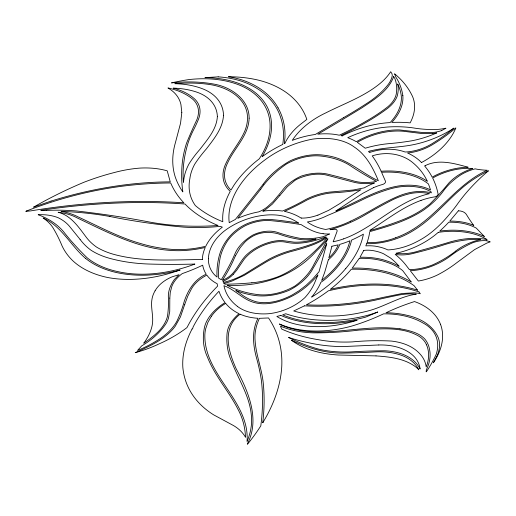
<?xml version="1.0" encoding="UTF-8"?>
<svg xmlns="http://www.w3.org/2000/svg" width="516" height="516" viewBox="0 0 516 516"><rect width="100%" height="100%" fill="white"/><g stroke="black" fill="none" stroke-linecap="round" stroke-linejoin="round"><path stroke-width="0.77" d="M333.22 241.746L337.077 231.329A3.244 2.058 -20.7 0 0 334.058 229.362L329.93 229.704A91.88 58.321 -20.7 0 0 365.973 214.392A392.308 249.009 -20.7 0 1 389.799 201.253A51.413 32.631 -20.7 0 1 411.742 193.274A39.5 25.071 -20.7 0 1 429.499 193.661C397.152 200.898 374.268 227.82 343.585 238.882M211.45 316.14L207.89 322.332L205.723 328.634A64.771 41.112 -20.7 0 0 204.846 334.794C203.975 375.267 249.718 400.448 247.093 441.38A101.523 64.442 -20.7 0 0 251.344 415.303C249.654 395.759 238.186 379.054 231.452 361.084A129.322 82.083 -20.7 0 1 227.059 333.555A37.758 23.968 -20.7 0 1 239.069 313.715A72.846 46.24 -20.7 0 1 225.737 303.453M233.322 274.286L236.876 270.003L243.881 259.645A35.752 22.698 -20.7 0 1 270.913 242.959A25.71 16.319 -20.7 0 1 285.496 242.107A46.466 29.496 -20.7 0 0 298.067 243.281A55.657 35.327 -20.7 0 0 322.268 238.14L326.183 236.979A33.495 21.259 -20.7 0 1 324.3 238.205C314.276 244.307 302.711 247.138 291.546 250.325A67.164 42.634 -20.7 0 0 269.236 259.077A474.346 301.08 -20.7 0 0 247.525 272.345A50.639 32.14 -20.7 0 1 223.325 282.445L223.112 281.117M441.696 130.554L445.959 128.2A45.698 29.006 -20.7 0 1 436.143 129.529A110.269 69.989 -20.7 0 1 413.013 127.865A107.27 68.086 -20.7 0 0 389.509 126.884A76.858 48.788 -20.7 0 0 347.752 137.682A84.36 53.548 -20.7 0 1 356.337 141.719A55.96 35.52 -20.7 0 1 399.184 129.897L422.585 132.522L432.698 132.509A26.832 17.028 -20.7 0 0 441.702 130.58M373.552 187.65L362.542 193.448L335.845 211.012C356.311 202.349 375.771 189.933 397.984 186.044A51.871 32.921 -20.7 0 1 430.576 189.978L428.48 183.999A79.451 50.433 -20.7 0 0 381.576 172.299L385.446 181.168A3.244 2.064 -20.7 0 1 382.53 184.483A40.803 25.897 -20.7 0 0 373.558 187.663M421.024 200.395C402.319 207.142 386.671 219.919 369.953 230.278L369.933 230.504A189.83 120.492 -20.7 0 0 402.274 219.919A68.499 43.479 -20.7 0 0 430.105 203.814A266.508 169.158 -20.7 0 0 448.868 182.98A39.519 25.084 -20.7 0 1 468.193 170.067L472.624 168.506A48.981 31.089 -20.7 0 0 432.666 178.046A154.658 98.169 -20.7 0 1 438.084 194.029A3.206 2.038 -20.7 0 1 435.053 196.815A47.653 30.25 -20.7 0 0 421.03 200.408M317.921 215.159L328.744 210.296L339.799 203.626A350.332 222.364 -20.7 0 1 360.91 189.727A171.744 109.011 -20.7 0 1 332.233 192.855A46.808 29.709 -20.7 0 0 306.62 200.221A180.439 114.533 -20.7 0 1 284.393 211.399L286.193 211.747A72.608 46.085 -20.7 0 1 301.022 218.036L301.679 218.016M399.958 328.821C374.39 325.415 348.797 331.253 323.242 331.872A97.556 61.92 -20.7 0 1 279.453 324.119L279.369 323.958A97.234 61.714 -20.7 0 0 321.255 330.924A94.415 59.927 -20.7 0 0 350.996 326.299A143.442 91.048 -20.7 0 0 383.575 313.844A86.778 55.083 -20.7 0 1 423.023 323.003A56.45 35.83 -20.7 0 1 436.284 354.118L436.291 354.131A167.178 106.115 -20.7 0 1 426.816 371.107L426.164 371.836L426.351 369.785A60.301 38.274 -20.7 0 0 429.538 349.422A53.109 33.708 -20.7 0 0 424.855 339.077A47.033 29.851 -20.7 0 0 412.407 331.749A78.4 49.762 -20.7 0 0 399.958 328.827M323.106 233.722C315.102 232.793 307.865 228.859 301.163 224.628A398.997 253.253 -20.7 0 0 272.042 220.771A34.707 22.027 -20.7 0 0 245.023 225.84A41.777 26.516 -20.7 0 0 227.124 241.475A74.368 47.201 -20.7 0 0 219.661 260.58A152.975 97.098 -20.7 0 0 218.681 278.201L221.287 279.704A276.976 175.808 -20.7 0 0 235.07 253.562A38.532 24.458 -20.7 0 1 253.027 234.967A25.981 16.493 -20.7 0 1 277.131 232.284A196.17 124.517 -20.7 0 0 300.486 238.424A52.181 33.121 -20.7 0 0 323.384 236.644L329.556 233.98A33.25 21.104 -20.7 0 1 323.106 233.716M278.04 107.799C268.023 89.855 248.183 79.709 228.42 76.742A124.253 78.864 -20.7 0 1 260.335 80.638A119.957 76.142 -20.7 0 1 289.089 94.615A124.027 78.722 -20.7 0 1 306.839 119.402L299.931 124.762A54.915 34.856 -20.7 0 0 284.909 143.416L284.361 143.661L284.935 137.759A132.083 83.837 -20.7 0 0 278.027 107.799M426.506 344.798L426.861 345.662A61.643 39.126 -20.7 0 1 426.222 366.966A57.083 36.236 -20.7 0 0 419.605 353.57A63.861 40.538 -20.7 0 0 391.399 341.07A208 132.025 -20.7 0 0 352.318 341.902A131.29 83.334 -20.7 0 1 318.237 339.67A175.853 111.617 -20.7 0 1 281.749 329.105L280.414 326.106A98.111 62.275 -20.7 0 0 312.683 332.852A266.166 168.945 -20.7 0 0 359.194 330.046C379.034 329.144 401.48 325.835 419.456 336.516A43.273 27.471 -20.7 0 1 426.519 344.791M233.264 274.267A21.182 13.442 -20.7 0 1 223.17 281.233M343.585 238.876A48.852 31.012 -20.7 0 1 333.22 241.759M317.901 215.101A31.321 19.879 -20.7 0 1 301.634 218.113M240.153 314.218A57.85 36.72 -20.7 0 0 257.994 318.288C251.602 330.614 252.982 345.23 256.581 358.162A457.537 290.411 -20.7 0 1 261.244 379.357A368.747 234.051 -20.7 0 1 262.489 403.512A409.472 259.903 -20.7 0 1 260.806 425.868A216.475 137.404 -20.7 0 1 247.454 444.282L247.422 443.76C260.361 419.256 248.106 390.857 236.122 368.701C230.071 355.014 224.099 337.677 231.923 323.422A28.625 18.17 -20.7 0 1 240.088 314.18M155.103 290.811A27.432 17.415 -20.7 0 1 172.144 276.821L179.084 274.667L174.402 279.44A46.795 29.702 -20.7 0 0 168.345 296.984A217.636 138.14 -20.7 0 1 167.526 316.082A42.131 26.742 -20.7 0 1 156.309 333.523A81.128 51.497 -20.7 0 1 143.732 343.237A64.945 41.222 -20.7 0 0 152.162 325.441C154.02 316.579 150.298 307.594 152.059 298.719A38.977 24.742 -20.7 0 1 155.064 290.811M211.521 316.147A36.9 23.42 -20.7 0 1 225.679 303.389M169.816 298.106L169.738 311.38L168.455 318.159A42.093 26.716 -20.7 0 1 166.526 322.803A61.727 39.177 -20.7 0 1 141.707 345.875L137.52 350.467A85.901 54.522 -20.7 0 0 160.94 338.077A46.808 29.709 -20.7 0 0 176.949 321.087A179.671 114.042 -20.7 0 0 184.006 302.176C187.611 290.669 194.635 279.059 206.219 274.241A60.166 38.19 -20.7 0 1 202.685 265.192A128.497 81.56 -20.7 0 1 182.213 273.609A30.528 19.376 -20.7 0 0 171.699 286.806L170.254 292.52L169.816 298.106M208.406 258.716C208.135 265.753 211.399 272.809 217.043 277.053A143.409 91.029 -20.7 0 1 218.874 257.258C222.402 242.139 233.58 229.227 247.925 223.351A38.184 24.239 -20.7 0 1 273.557 219.764A357.575 226.963 -20.7 0 1 298.596 223.073A77.832 49.401 -20.7 0 0 284.064 216.288A49.523 31.437 -20.7 0 0 265.211 215.146A53.451 33.927 -20.7 0 0 226.395 229.465C216.894 236.225 208.793 246.642 208.406 258.716M181.806 112.565L180.548 123.253L175.414 142.68A126.878 80.535 -20.7 0 0 175.324 177.201A147.853 93.847 -20.7 0 0 182.838 191.907A272.532 172.983 -20.7 0 1 181.935 166.945A187.115 118.764 -20.7 0 1 186.528 143.222A630.03 399.9 -20.7 0 1 196.706 120.08A39.661 25.174 -20.7 0 0 192.378 98.885A84.766 53.799 -20.7 0 0 168.119 87.984L167.939 87.984A56.438 35.823 -20.7 0 1 180.948 104.619L181.806 112.565M249.125 118.164C248.725 135.353 234.567 147.789 227.788 162.546A49.091 31.16 -20.7 0 0 230.981 190.062L233.941 185.231A103.303 65.571 -20.7 0 1 259.277 158.831A98.317 62.404 -20.7 0 0 269.945 129.548A97.292 61.759 -20.7 0 0 244.848 87.546A100.71 63.919 -20.7 0 0 188.862 79.587A161.689 102.626 -20.7 0 0 171.486 82.889A125.975 79.961 -20.7 0 1 215.507 84.405C231.787 87.656 249.338 99.949 249.125 118.164M223.505 115.287C222.802 128.316 213.94 138.991 206.381 148.905A143.945 91.364 -20.7 0 0 194.706 164.198A67.241 42.68 -20.7 0 0 189.869 178.62A79.49 50.458 -20.7 0 0 194.99 205.039L195.242 205.471A161.708 102.645 -20.7 0 0 222.809 221.732A98.143 62.294 -20.7 0 1 230.271 191.359A50.271 31.908 -20.7 0 1 226.163 162.882C231.432 151.659 240.005 142.293 244.874 130.864A64.893 41.19 -20.7 0 0 240.978 100.297A76.587 48.614 -20.7 0 0 210.264 84.598A126.697 80.419 -20.7 0 0 174.84 83.689A85.979 54.573 -20.7 0 1 203.175 89.029A63.655 40.403 -20.7 0 1 223.505 115.287M217.365 116.655C216.591 129.497 207.251 139.688 199.892 149.414A115.016 73.001 -20.7 0 0 188.837 164.191A75.51 47.93 -20.7 0 0 183.928 178.697L183.432 182.322A207.477 131.69 -20.7 0 1 188.005 143.19A146.873 93.222 -20.7 0 1 193.094 130.774A180.374 114.487 -20.7 0 0 198.621 118.874A40.351 25.613 -20.7 0 0 194.751 99.098A77.458 49.168 -20.7 0 0 173.344 88.139A81.915 51.993 -20.7 0 1 195.925 91.848A57.921 36.765 -20.7 0 1 217.365 116.655M455.57 251.182L455.563 251.215A75.368 47.84 -20.7 0 1 432.279 265.037A45.511 28.89 -20.7 0 1 409.433 269.649L406.698 266.133A137.327 87.165 -20.7 0 0 395.172 254.362A33.508 21.272 -20.7 0 0 414.658 253.059A305.427 193.861 -20.7 0 0 441.522 245.629A82.876 52.6 -20.7 0 1 468.405 239.676A60.643 38.494 -20.7 0 1 480.59 239.714L478.925 239.959A40.809 25.903 -20.7 0 0 455.57 251.182M331.891 246.255L328.847 257.865A39.532 25.09 -20.7 0 0 338.212 244.842L331.891 246.255M326.725 243.726L319.011 271.758L312.586 279.143L306.265 285.174L299.138 290.695L292.553 294.752A44.782 28.425 -20.7 0 1 280.73 299.873A35.378 22.452 -20.7 0 1 256.117 301.757A70.273 44.602 -20.7 0 1 240.417 293.668L235.864 290.482A89.719 56.947 -20.7 0 0 253.337 295.242A47.988 30.457 -20.7 0 0 289.224 290.269A46.53 29.535 -20.7 0 0 312.96 268.501A516.722 327.976 -20.7 0 0 323.764 249.325L326.725 243.726M328.324 259.838L324.629 272.506L321.655 280.472L328.466 274.68A84.192 53.438 -20.7 0 0 339.244 262.709A86.578 54.954 -20.7 0 0 349.945 240.791A58.695 37.255 -20.7 0 1 339.805 244.384A42.189 26.774 -20.7 0 1 328.324 259.838M184.76 304.33L180.419 316.947L175.356 326.041A46.35 29.418 -20.7 0 1 174.105 327.686A43.247 27.451 -20.7 0 1 170.016 332.149C160.166 341.553 147.492 347.223 135.25 352.673A91.88 58.321 -20.7 0 0 159.186 343.85A91.706 58.211 -20.7 0 0 186.927 327.621L189.643 322.623A185.192 117.545 -20.7 0 1 217.578 286.141L217.159 283.716A53.774 34.127 -20.7 0 1 206.839 275.118A30.689 19.479 -20.7 0 0 190.597 290.572L187.689 296.294L184.76 304.33M393.676 76.529C388.516 91.119 374.126 99.614 361.968 107.792A1575.109 999.769 -20.7 0 1 317.83 134.199L319.888 133.999A59.94 38.049 -20.7 0 1 339.289 135.218A204.033 129.51 -20.7 0 0 365.915 121.292A126.426 80.251 -20.7 0 0 386.613 107.721A27.451 17.421 -20.7 0 0 396.23 94.17A67.054 42.564 -20.7 0 0 394.83 78.496L393.676 76.529M366.683 243.655L365.818 245.88A38.661 24.536 -20.7 0 1 378.634 246.822A53.812 34.159 -20.7 0 1 387.916 249.938A46.601 29.58 -20.7 0 0 416.36 241.933A55.315 35.114 -20.7 0 0 420.992 239.443C435.369 231.239 446.488 218.578 456.402 205.568A170.835 108.431 -20.7 0 1 488.465 170.802A85.611 54.341 -20.7 0 0 459.917 189.927C444.592 203.465 431.312 219.642 413.664 230.362A57.199 36.307 -20.7 0 1 366.683 243.655M317.862 275.047L314.779 282.497A62.301 39.545 -20.7 0 1 305.02 297.493A42.693 27.103 -20.7 0 1 269.365 313.651A51.935 32.966 -20.7 0 1 237.45 306.414L237.47 306.407A80.935 51.368 -20.7 0 1 223.944 285.709C234.206 289.295 241.578 298.171 251.834 301.763A43.054 27.329 -20.7 0 0 255.381 302.834C266.456 305.401 278.021 302.479 288.205 298.009A51.432 32.643 -20.7 0 0 301.931 290.063A78.426 49.781 -20.7 0 0 317.862 275.047M235.651 255.465L234.27 258.342A198.002 125.678 -20.7 0 1 222.435 280.22L222.486 280.259A18.35 11.649 -20.7 0 0 229.865 276.041C236.844 270.449 239.85 261.535 246.074 255.272A38.158 24.22 -20.7 0 1 269.178 242.359A29.554 18.757 -20.7 0 1 281.923 240.52A629.404 399.5 -20.7 0 1 293.991 242.159A48.936 31.057 -20.7 0 0 316.056 239.082A53.264 33.804 -20.7 0 1 301.57 239.669A122.356 77.664 -20.7 0 1 278.704 233.974C269.713 231.278 259.483 231.897 251.447 237.018A28.257 17.937 -20.7 0 0 244.848 242.159L240.243 247.57L235.651 255.465M192.049 329.047L191.823 329.498A131.367 83.386 -20.7 0 0 182.845 367.482A142.99 90.764 -20.7 0 0 197.996 401.835A140.468 89.158 -20.7 0 0 213.708 414.883L233.387 425.494A67.183 42.641 -20.7 0 1 245.493 437.245A153.387 97.363 -20.7 0 0 238.302 409.891C229.13 391.56 214.804 376.093 207.348 356.853A107.618 68.306 -20.7 0 1 204.459 327.466A43.621 27.683 -20.7 0 1 225.073 302.615A94.712 60.114 -20.7 0 1 218.952 291.25A180.439 114.533 -20.7 0 0 192.952 327.279A2.612 1.658 -20.7 0 1 192.049 329.047M327.853 238.902L313.941 264.385A58.089 36.868 -20.7 0 1 295.12 285.896A42.177 26.768 -20.7 0 1 257.813 294.584A102.819 65.261 -20.7 0 1 227.317 285.251L227.337 285.238C260.309 286.973 293.443 276.557 315.895 251.563A166.223 105.503 -20.7 0 0 327.853 238.902M85.566 258.374C70.724 245.816 61.681 226.169 43.144 218.016A72.511 46.027 -20.7 0 1 52.729 227.363A321.436 204.026 -20.7 0 1 61.984 245.713A115.668 73.414 -20.7 0 0 72.498 260.457A108.05 68.583 -20.7 0 0 107.838 277.537A104.148 66.106 -20.7 0 0 170.751 273.016L180.097 270.055A99.936 63.429 -20.7 0 1 154.329 274.667A109.715 69.641 -20.7 0 1 85.566 258.374M251.892 282.762L251.885 282.787A226.034 143.474 -20.7 0 1 225.163 284.174L223.621 283.419A38.139 24.207 -20.7 0 0 232.168 280.968L244.178 275.389L265.405 262.45A68.041 43.189 -20.7 0 1 291.559 251.369A125.665 79.767 -20.7 0 0 313.425 244.597A52.78 33.501 -20.7 0 0 326.447 237.973L327.009 238.076A145.68 92.467 -20.7 0 1 299.112 264.514A62.546 39.7 -20.7 0 1 278.795 276.46A67.254 42.686 -20.7 0 1 251.885 282.787M343.379 117.751L343.366 117.771A348.113 220.958 -20.7 0 0 367.753 102.794A69.905 44.37 -20.7 0 0 387.697 85.114A29.573 18.77 -20.7 0 0 392.289 75.517L392.037 73.84L390.702 71.718A51.323 32.579 -20.7 0 1 377.906 85.198C362.193 97.356 343.204 104.045 325.648 112.959A64.655 41.041 -20.7 0 0 292.262 140.378A68.357 43.389 -20.7 0 1 315.308 134.476L343.379 117.751M350.519 221.196C366.515 213.805 381.227 203.439 397.559 196.525A39.925 25.342 -20.7 0 1 417.18 191.559A44.118 27.999 -20.7 0 1 431.37 192.836L431.131 191.875A49.852 31.644 -20.7 0 0 413.374 186.56A46.659 29.618 -20.7 0 0 390.664 188.759A108.554 68.899 -20.7 0 0 364.567 198.699A375.467 238.321 -20.7 0 1 327.563 215.443A44.647 28.341 -20.7 0 1 307.394 221.977A60.507 38.403 -20.7 0 0 325.654 229.472A64.145 40.712 -20.7 0 0 350.519 221.196M395.559 237.811L395.546 237.831A50.826 32.263 -20.7 0 1 367.082 242.578A105.625 67.041 -20.7 0 0 369.766 231.626C388.2 226.427 407.008 220.912 423.204 210.347A72.633 46.105 -20.7 0 0 442.657 192.004A57.366 36.41 -20.7 0 1 461.278 174.569A34.52 21.911 -20.7 0 1 475.12 168.855A66.699 42.338 -20.7 0 0 487.227 170.248C454.867 184.87 436.472 218.584 404.654 233.987A56.199 35.669 -20.7 0 1 395.559 237.811M418.947 291.927L420.314 293.72A33.611 21.337 -20.7 0 0 413.922 292.83L402.325 293.481L383.04 297.41A208.941 132.618 -20.7 0 1 331.969 304.795A204.201 129.613 -20.7 0 1 306.362 304.827A118.377 75.136 -20.7 0 0 328.311 290.837A140.713 89.313 -20.7 0 1 404.486 287.999A136.024 86.34 -20.7 0 1 418.947 291.927M440.645 324.635L440.638 324.654A78.368 49.742 -20.7 0 1 435.014 360.245L433.363 362.819L436.981 355.988A48.949 31.07 -20.7 0 0 438.342 337.883A75.284 47.782 -20.7 0 0 406.718 315.237A88.255 56.018 -20.7 0 0 386.02 312.767A144.267 91.571 -20.7 0 1 414.516 301.563A81.006 51.419 -20.7 0 1 440.645 324.635M363.799 250.389L359.981 257.271A75.426 47.878 -20.7 0 1 388.613 261.573A84.553 53.664 -20.7 0 1 399.145 266.314A126.936 80.573 -20.7 0 0 390.38 257.91L383.64 253.814A47.653 30.25 -20.7 0 0 375.016 251.008A29.193 18.531 -20.7 0 0 363.799 250.389M263.096 422.178L262.728 422.759A392.882 249.376 -20.7 0 0 263.237 382.924C261.747 368.624 256.039 355.072 255.104 340.695A81.947 52.013 -20.7 0 1 259.419 318.327L268.52 317.959A190.011 120.609 -20.7 0 1 281.736 366.779A200.266 127.117 -20.7 0 1 263.096 422.178M359.265 258.387L352.235 268.114A120.673 76.594 -20.7 0 1 366.695 268.488A122.479 77.742 -20.7 0 1 411.284 282.046L402.732 270.668A71.363 45.298 -20.7 0 0 387.529 262.528A73.524 46.672 -20.7 0 0 359.259 258.374L359.265 258.387M260.722 189.211L237.766 218.333A62.275 39.526 -20.7 0 1 258.774 211.85A23.82 15.119 -20.7 0 0 267.572 206.69L273.299 201.408L281.555 191.513A36.668 23.278 -20.7 0 1 301.183 176.13A38.345 24.336 -20.7 0 1 327.163 174.021A846.395 537.233 -20.7 0 1 352.938 180.755A41.931 26.619 -20.7 0 0 376.564 181.413A526.417 334.129 -20.7 0 1 350.183 165.623A84.669 53.741 -20.7 0 0 321.229 156.09A40.029 25.407 -20.7 0 0 286.193 164.178A86.546 54.935 -20.7 0 0 260.722 189.211M263.186 184.225L235.399 219.41L229.227 222.693A94.789 60.166 -20.7 0 1 264.521 160.212A75.82 48.123 -20.7 0 1 312.399 139.159A61.933 39.313 -20.7 0 1 354.292 147.047C366.173 154.839 373.113 167.977 378.357 180.761C362.522 173.46 349.338 160.586 332.001 156.632A66.08 41.944 -20.7 0 0 323.409 155.142A43.247 27.451 -20.7 0 0 290.36 160.728A66.945 42.493 -20.7 0 0 263.186 184.225M279.885 195.416L272.371 204.078L265.501 209.638A23.781 15.099 -20.7 0 1 262.805 211.186L266.095 210.786A55.302 35.101 -20.7 0 1 282.471 211.05A135.437 85.966 -20.7 0 0 305.408 199.705A46.466 29.489 -20.7 0 1 329.021 192.152L353.215 190.017L364.219 187.85A59.334 37.662 -20.7 0 1 374.41 182.974A46.401 29.451 -20.7 0 1 352.886 181.974L327.221 175.24A33.966 21.556 -20.7 0 0 296.868 179.252A25.213 16.002 -20.7 0 0 294.842 180.471L287.373 186.65L279.885 195.416M458.402 210.792L449.778 221.087A62.049 39.384 -20.7 0 1 473.83 225.421L472.895 224.344A364.535 231.381 -20.7 0 1 466.677 214.94A13.984 8.875 -20.7 0 0 458.402 210.792M345.759 268.539L345.346 269.023A111.837 70.982 -20.7 0 1 314.721 295.191L311.632 297.113A70.615 44.821 -20.7 0 0 320.881 282.31A37.61 23.871 -20.7 0 0 328.473 276.202A85.172 54.057 -20.7 0 0 339.773 264.044A87.939 55.818 -20.7 0 0 351.596 240.088A85.862 54.496 -20.7 0 0 363.399 234.154A102.613 65.132 -20.7 0 1 345.759 268.539M486.794 240.74L486.762 240.766A21.911 13.906 -20.7 0 0 472.333 242.901A75.962 48.214 -20.7 0 0 449.488 256.716A52.297 33.198 -20.7 0 1 428.17 267.501A46.737 29.664 -20.7 0 1 410.259 270.668L418.36 281.039A44.931 28.515 -20.7 0 0 437.852 274.783A89.068 56.534 -20.7 0 0 456.937 262.599L474.585 249.615L486.646 243.184A35.056 22.253 -20.7 0 1 490.2 241.862L486.794 240.74M438.284 232.342L436.704 233.69A63.042 40.016 -20.7 0 1 395.985 253.279A37.861 24.033 -20.7 0 0 419.218 250.834A708.358 449.617 -20.7 0 0 447.198 242.862A62.146 39.448 -20.7 0 1 487.078 239.527A76.768 48.73 -20.7 0 0 438.284 232.342M26.568 210.973L25.8 211.386L30.728 210.889A509.46 323.371 -20.7 0 1 61.907 206.432A519.638 329.834 -20.7 0 1 183.838 202.801L183.838 202.801A156.658 99.433 -20.7 0 1 170.699 182.974A301.086 191.107 -20.7 0 0 140.771 184.289A267.049 169.506 -20.7 0 0 26.568 210.973M425.197 165.675L424.629 165.978A140.939 89.455 -20.7 0 1 432.169 177.149A50.703 32.179 -20.7 0 1 468.173 167.255C454.557 163.527 438.69 158.734 425.197 165.675M342.166 135.889L342.147 135.895A83.934 53.277 -20.7 0 1 366.257 126.549A82.824 52.568 -20.7 0 1 390.135 122.563A53.4 33.895 -20.7 0 0 401.158 94.925A96.621 61.327 -20.7 0 0 397.707 83.979A53.541 33.985 -20.7 0 1 397.191 96.157A29.954 19.008 -20.7 0 1 386.258 109.347A147.499 93.622 -20.7 0 1 363.703 123.763A208.122 132.102 -20.7 0 1 340.902 135.566L342.166 135.889M381.143 171.241L381.124 171.248A209.438 132.935 -20.7 0 0 372.23 155.877C382.537 152.523 394.076 152.833 404.022 157.245A61.688 39.152 -20.7 0 1 411.658 161.747A120.46 76.458 -20.7 0 1 427.319 181.277A80.986 51.407 -20.7 0 0 381.124 171.248M304.434 305.84L293.72 310.967A126.846 80.509 -20.7 0 0 316.669 315.308A106.199 67.409 -20.7 0 0 370.998 310.129C384.504 306.014 396.823 298.629 410.575 295.249A37.442 23.768 -20.7 0 1 416.289 294.165A48.053 30.502 -20.7 0 0 397.455 295.333A713.738 453.035 -20.7 0 0 375.1 300.202A204.033 129.503 -20.7 0 1 350.893 304.201A206.078 130.806 -20.7 0 1 304.434 305.84M377.699 312.038L365.599 317.153A114.597 72.737 -20.7 0 1 295.894 319.262A108.07 68.596 -20.7 0 1 282.704 314.825L285.78 313.76A132.006 83.785 -20.7 0 0 336.625 320.146A105.832 67.177 -20.7 0 0 364.683 316.069A80.161 50.884 -20.7 0 0 377.699 312.038M51.032 201.092L33.553 207.161A286.07 181.58 -20.7 0 1 83.85 182.303A168.668 107.057 -20.7 0 1 114.378 172.518A95.331 60.507 -20.7 0 1 140.017 168.093A77.168 48.981 -20.7 0 1 167.223 170.841L170.261 181.871A282.845 179.529 -20.7 0 0 51.032 201.092M369.985 151.046L368.514 151.446L369.495 152.543A40.551 25.742 -20.7 0 1 390.876 149.272A51.168 32.476 -20.7 0 1 405.144 152.014A37.565 23.839 -20.7 0 0 433.859 142.551A136.282 86.501 -20.7 0 0 453.964 128.103A76.478 48.543 -20.7 0 1 415.193 144.293C400.3 147.628 384.775 147.144 369.985 151.046M280.82 315.411L276.86 316.476A86.843 55.122 -20.7 0 0 300.635 325.151A89.513 56.818 -20.7 0 0 357.098 320.243L348.003 321.907A116.19 73.749 -20.7 0 1 280.82 315.411M432.356 133.56L421.714 133.521L403.486 131.27A54.554 34.63 -20.7 0 0 357.33 142.332L365.231 148.221A80.948 51.381 -20.7 0 1 388.077 143.719A201.775 128.078 -20.7 0 0 411.684 140.81A73.827 46.859 -20.7 0 0 436.704 132.935A30.347 19.26 -20.7 0 1 432.356 133.56M218.178 76.852L204.955 77.652A100.446 63.758 -20.7 0 1 220.151 78.774A99.156 62.933 -20.7 0 1 267.243 106.954A102.239 64.893 -20.7 0 1 262.076 156.748A90.539 57.469 -20.7 0 1 282.871 144.377L282.813 144.145A131.954 83.753 -20.7 0 0 280.491 116.997A118.441 75.181 -20.7 0 0 247.428 83.431A100.336 63.687 -20.7 0 0 218.178 76.852M378.815 344.972L341.992 346.629A157.219 99.794 -20.7 0 1 308.381 342.676A209.154 132.76 -20.7 0 1 288.579 337.445A226.008 143.454 -20.7 0 0 317.985 348.971A107.341 68.131 -20.7 0 0 350.835 351.912A447.888 284.29 -20.7 0 1 384.859 350.796A60.482 38.39 -20.7 0 1 420.127 368.992A53.522 33.972 -20.7 0 0 409.859 352.918A60.359 38.313 -20.7 0 0 378.815 344.972M202.317 259.529C173.086 259.671 143.016 262.16 114.41 254.536A96.827 61.456 -20.7 0 1 96.627 247.125A93.357 59.256 -20.7 0 1 85.953 236.825C78.529 227.014 70.911 215.443 58.147 212.263A63.391 40.235 -20.7 0 1 77.355 218.01C106.993 231.987 137.288 248.351 170.712 250.415A85.566 54.309 -20.7 0 0 205.258 247.448A58.656 37.229 -20.7 0 0 202.317 259.529M46.221 210.412L40.854 210.328A517.754 328.634 -20.7 0 1 152.536 202.601A525.849 333.775 -20.7 0 1 184.999 204.007L187.263 206.265A167.274 106.173 -20.7 0 0 218.062 225.498A239.501 152.02 -20.7 0 1 149.608 222.048A954.742 606.003 -20.7 0 0 76.987 211.031A202.794 128.716 -20.7 0 0 46.221 210.412M376.009 355.892L338.515 355.021A115.049 73.027 -20.7 0 1 307.523 348.868A107.07 67.957 -20.7 0 1 291.508 340.276C305.008 346.584 319.365 351.622 334.316 352.776A89.236 56.637 -20.7 0 0 341.598 353.118A676.379 429.318 -20.7 0 0 374.874 351.931A65.7 41.706 -20.7 0 1 403.009 355.892A58.908 37.391 -20.7 0 1 418.76 369.766A50.123 31.818 -20.7 0 0 416.186 367.282C404.879 358.465 389.825 356.872 376.009 355.892M109.902 216.488L109.876 216.488A323.003 205.02 -20.7 0 0 61.12 211.373A71.924 45.653 -20.7 0 1 77.897 216.797C98.556 226.337 118.79 237.36 140.804 243.578A156.864 99.569 -20.7 0 0 172.118 249.402A83.715 53.135 -20.7 0 0 205.774 246.261A52.89 33.572 -20.7 0 1 222.357 227.15L220.203 226.369A179.439 113.894 -20.7 0 1 183.38 227.105A684.171 434.266 -20.7 0 1 109.876 216.488M484.285 236.412L476.255 228.091A60.998 38.713 -20.7 0 0 448.752 222.203A109.308 69.383 -20.7 0 1 439.748 231.084A79.025 50.162 -20.7 0 1 484.285 236.412M80.07 239.372L69.976 226.917A63.262 40.151 -20.7 0 0 58.218 217.752A48.433 30.741 -20.7 0 0 38.158 214.72A105.599 67.028 -20.7 0 1 63.481 231.613A568.871 361.077 -20.7 0 0 87.146 257.787A104.09 66.067 -20.7 0 0 118.628 271.784A102.91 65.319 -20.7 0 0 194.9 264.05A633.977 402.403 -20.7 0 1 150.859 264.089A168.145 106.722 -20.7 0 1 107.76 257.794L107.754 257.781A94.609 60.056 -20.7 0 1 90.784 250.066A107.799 68.422 -20.7 0 1 80.07 239.372M417.547 290.16L414.109 285.716A120.634 76.568 -20.7 0 0 351.299 269.242A118.912 75.478 -20.7 0 1 330.317 289.308A136.63 86.727 -20.7 0 1 348.332 285.922A142.648 90.545 -20.7 0 1 417.547 290.16M402.841 95.666L402.835 95.654A54.696 34.72 -20.7 0 1 391.773 122.466A104.684 66.448 -20.7 0 1 410.136 122.866A60.346 38.307 -20.7 0 0 411.755 94.879A145.164 92.138 -20.7 0 0 394.566 73.788L395.953 77.258A113.352 71.95 -20.7 0 1 402.841 95.666M421.501 162.534A66.99 42.518 -20.7 0 0 455.854 127.923A132.98 84.405 -20.7 0 1 433.517 144.016A39.164 24.858 -20.7 0 1 407.575 153A79.271 50.316 -20.7 0 1 421.501 162.534"/></g></svg>
